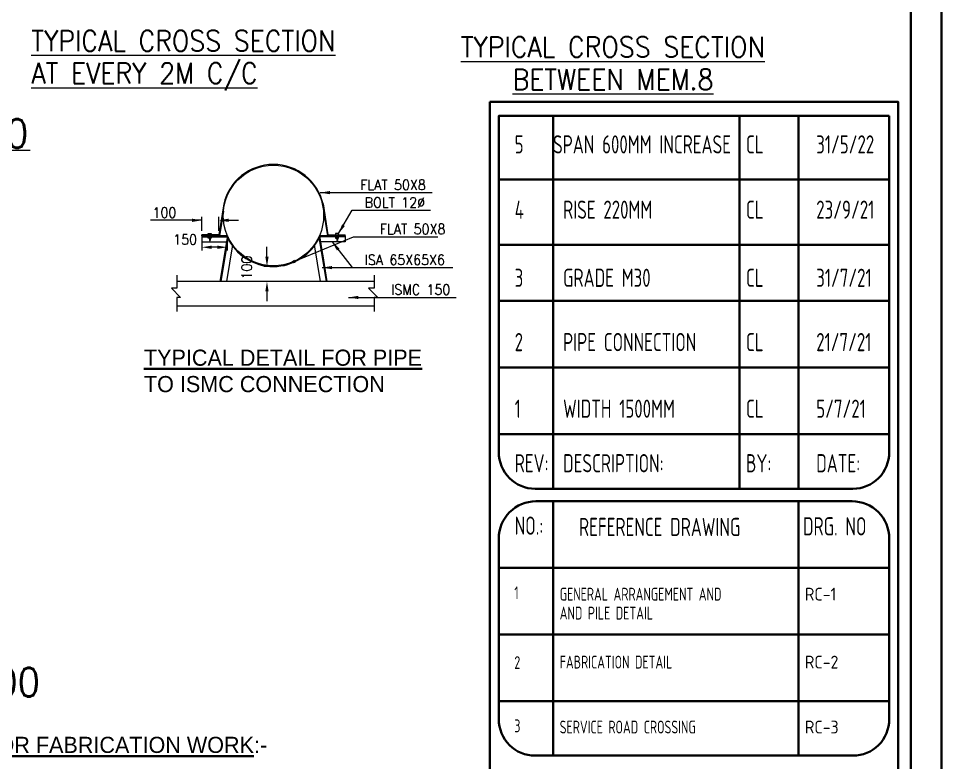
# Model space of a CAD drawing. Header units: millimetres. Extents: x 0 to 1124626, y -157535 to 82123.
# Drawn here: x 523983 to 535190, y 44413 to 53443 of the extents above; entities that cross this region are included whole.
import ezdxf

# ---------------------------------------------------------------- set-up
doc = ezdxf.new("R2010")
doc.units = ezdxf.units.MM
doc.header["$MEASUREMENT"] = 0
for name, color, linetype, lineweight in [('Dim', 6, 'Continuous', 13), ('rSHEET', 2, 'Continuous', 30), ('STR', 112, 'Continuous', 18), ('TEXT-3', 4, 'Continuous', 30), ('TITLE TEXT', 50, 'Continuous', 18)]:
    doc.layers.add(name, color=color, linetype=linetype, lineweight=lineweight)
doc.styles.add('SOFT1', font='soft1.shx')
doc.styles.add('style1', font='romans.shx', dxfattribs={"width": 0.9, "height": 300})
doc.styles.add('TEXT3 0.75NA', font='geniso.shx', dxfattribs={"width": 0.75})
doc.dimstyles.new('2.0 DIM-1', dxfattribs={"dimscale": 40, "dimtxt": 125, "dimasz": 3, "dimexe": 1, "dimexo": 1.2, "dimgap": 0.8, "dimtad": 1, "dimdec": 0, "dimlfac": 0.5, "dimzin": 1, "dimdsep": 46, "dimtxsty": 'style1', "dimcen": 2, "dimclrd": 8, "dimclre": 8, "dimclrt": 7, "dimadec": 0, "dimazin": 0, "dimtfac": 1, "dimtdec": 0, "dimtofl": 0, "dimtmove": 1, "dimatfit": 3, "dimfxl": 1, "dimtolj": 1, "dimtzin": 0, "dimlwd": 9, "dimlwe": 9, "dimarcsym": 1})
doc.dimstyles.new('Copy of DIM-1', dxfattribs={"dimscale": 40, "dimtxt": 125, "dimasz": 3, "dimexe": 1, "dimexo": 1.2, "dimgap": 0.8, "dimtad": 1, "dimdec": 0, "dimzin": 1, "dimdsep": 46, "dimtxsty": 'style1', "dimcen": 2, "dimclrd": 8, "dimclre": 8, "dimclrt": 7, "dimadec": 0, "dimazin": 0, "dimtfac": 1, "dimtdec": 0, "dimtofl": 0, "dimtmove": 1, "dimatfit": 3, "dimfxl": 1, "dimtolj": 1, "dimtzin": 0, "dimlwd": 9, "dimlwe": 9, "dimarcsym": 1})

# ---------------------------------------------------------------- blocks, each defined once
blk = doc.blocks.new('*D789')
at = {"layer": 'DEFPOINTS', "color": 0, "ltscale": 20, "transparency": 16777216}
for p in [(523365, 52778), (522265, 52628), (523365, 52453)]:
    blk.add_point(p, dxfattribs=at)
at = {"layer": 'Dim', "color": 8, "lineweight": 9, "ltscale": 20, "transparency": 16777216}
for p, q in [((523365, 52730), (523365, 52413)), ((522265, 52580), (522265, 52413)), ((522385, 52453), (523245, 52453)), ((522998, 51840), (522815, 52453)), ((524124, 51840), (522998, 51840))]:
    blk.add_line(p, q, dxfattribs=at)
at = {"layer": 'Dim', "color": 8, "ltscale": 20, "transparency": 16777216}
for points in [[(522385, 52473), (522385, 52433), (522265, 52453)], [(523245, 52433), (523245, 52473), (523365, 52453)]]:
    blk.add_solid(points, dxfattribs=at)
at = {"layer": 'Dim', "color": 7, "ltscale": 20, "transparency": 16777216, "insert": (523561, 52047), "char_height": 350, "attachment_point": 5, "style": 'style1'}
blk.add_mtext('\\A1;1100', dxfattribs=at)
blk = doc.blocks.new('*D807')
at = {"layer": 'DEFPOINTS', "color": 0, "ltscale": 20, "transparency": 16777216}
for p in [(523225, 45447), (523525, 45447), (523525, 45244)]:
    blk.add_point(p, dxfattribs=at)
at = {"layer": 'Dim', "color": 8, "lineweight": 9, "ltscale": 20, "transparency": 16777216}
for p, q in [((523225, 45399), (523225, 45204)), ((523525, 45399), (523525, 45204)), ((523105, 45244), (522985, 45244)), ((523645, 45244), (523765, 45244))]:
    blk.add_line(p, q, dxfattribs=at)
at = {"layer": 'Dim', "color": 8, "ltscale": 20, "transparency": 16777216}
for points in [[(523105, 45224), (523105, 45264), (523225, 45244)], [(523645, 45264), (523645, 45224), (523525, 45244)]]:
    blk.add_solid(points, dxfattribs=at)
at = {"layer": 'Dim', "color": 7, "ltscale": 20, "transparency": 16777216, "insert": (523838, 45389), "char_height": 350, "attachment_point": 5, "style": 'style1'}
blk.add_mtext('\\A1;300', dxfattribs=at)
blk = doc.blocks.new('*D872')
at = {"layer": 'DEFPOINTS', "color": 0, "ltscale": 20, "transparency": 16777216}
for p in [(526208, 50789), (526517, 50789), (526208, 50667)]:
    blk.add_point(p, dxfattribs=at)
at = {"layer": 'Dim', "color": 8, "lineweight": 9, "ltscale": 20, "transparency": 16777216}
for p, q in [((526208, 50741), (526208, 50627)), ((526397, 50667), (526328, 50667)), ((526517, 50741), (526517, 50627))]:
    blk.add_line(p, q, dxfattribs=at)
at = {"layer": 'Dim', "color": 8, "ltscale": 20, "transparency": 16777216}
for points in [[(526328, 50687), (526328, 50647), (526208, 50667)], [(526397, 50647), (526397, 50687), (526517, 50667)]]:
    blk.add_solid(points, dxfattribs=at)
at = {"layer": 'Dim', "color": 7, "ltscale": 20, "transparency": 16777216, "insert": (526006, 50761), "char_height": 125, "attachment_point": 5, "style": 'style1'}
blk.add_mtext('\\A1;150', dxfattribs=at)
blk = doc.blocks.new('*D873')
at = {"layer": 'DEFPOINTS', "color": 0, "ltscale": 20, "transparency": 16777216}
for p in [(526208, 50994), (526208, 50818), (526415, 50818)]:
    blk.add_point(p, dxfattribs=at)
at = {"layer": 'Dim', "color": 8, "lineweight": 9, "ltscale": 20, "transparency": 16777216}
for p, q in [((526208, 50994), (525587, 50994)), ((526088, 50994), (525968, 50994)), ((526208, 50866), (526208, 51034)), ((526415, 50866), (526415, 51034)), ((526535, 50994), (526655, 50994))]:
    blk.add_line(p, q, dxfattribs=at)
at = {"layer": 'Dim', "color": 8, "ltscale": 20, "transparency": 16777216}
for points in [[(526088, 50974), (526088, 51014), (526208, 50994)], [(526535, 51014), (526535, 50974), (526415, 50994)]]:
    blk.add_solid(points, dxfattribs=at)
at = {"layer": 'Dim', "color": 7, "ltscale": 20, "transparency": 16777216, "insert": (525755, 51088), "char_height": 125, "attachment_point": 5, "style": 'style1'}
blk.add_mtext('\\A1;100', dxfattribs=at)
blk = doc.blocks.new('*D874')
at = {"layer": 'DEFPOINTS', "color": 0, "ltscale": 20, "transparency": 16777216}
for p in [(527078, 50433), (527000, 50252), (527078, 50252)]:
    blk.add_point(p, dxfattribs=at)
at = {"layer": 'Dim', "color": 8, "lineweight": 9, "ltscale": 20, "transparency": 16777216}
for p, q in [((527000, 50553), (527000, 50673)), ((527030, 50433), (526960, 50433)), ((527030, 50252), (526960, 50252)), ((527000, 50132), (527000, 50012))]:
    blk.add_line(p, q, dxfattribs=at)
at = {"layer": 'Dim', "color": 8, "ltscale": 20, "transparency": 16777216}
for points in [[(526980, 50553), (527020, 50553), (527000, 50433)], [(527020, 50132), (526980, 50132), (527000, 50252)]]:
    blk.add_solid(points, dxfattribs=at)
at = {"layer": 'Dim', "color": 7, "ltscale": 20, "transparency": 16777216, "insert": (526755, 50420), "char_height": 125, "attachment_point": 5, "rotation": 90, "style": 'style1'}
blk.add_mtext('\\A1;100', dxfattribs=at)

msp = doc.modelspace()

# ---------------------------------------------------------------- linework, layer by layer
at = {"layer": 'Dim', "color": 2, "ltscale": 20}
for p, q in [((526474.3388, 51192.0754), (526415.0614, 50817.6353)), ((527681.3223, 51192.0754), (527740.5998, 50817.6353)), ((526470.0348, 51104.1346), (526422.7506, 50805.4519)), ((527685.6263, 51104.1346), (527732.9106, 50805.4519)), ((526415.0614, 50817.6353), (526208.3998, 50817.6353)), ((526208.3998, 50805.4519), (526208.3998, 50817.6353)), ((526520.0186, 50805.4519), (526208.3998, 50805.4519)), ((526208.3998, 50805.4519), (526208.3998, 50793.2685)), ((526208.3998, 50805.4519), (526517.988, 50805.4519)), ((526208.3998, 50793.2685), (526517.988, 50793.2685)), ((526300.859, 50817.6353), (526300.859, 50750.0909)), ((526309.2734, 50817.6353), (526309.2734, 50750.0909)), ((527635.6426, 50805.4519), (527947.2614, 50805.4519)), ((527947.2614, 50805.4519), (527637.6731, 50805.4519)), ((527947.2614, 50793.2685), (527637.6731, 50793.2685)), ((527740.5998, 50817.6353), (527947.2614, 50817.6353)), ((527846.3878, 50817.6353), (527846.3878, 50750.0909)), ((527854.8021, 50817.6353), (527854.8021, 50750.0909)), ((527947.2614, 50805.4519), (527947.2614, 50817.6353)), ((527947.2614, 50805.4519), (527947.2614, 50793.2685)), ((526300.859, 50750.0909), (526309.2734, 50750.0909)), ((527854.8021, 50750.0909), (527846.3878, 50750.0909))]:
    msp.add_line(p, q, dxfattribs=at)
at = {"layer": 'Dim', "ltscale": 20}
for points in [[(526287.4512, 50831.8803), (526323.2687, 50831.8803), (526323.2687, 50817.6353), (526287.4512, 50817.6353)], [(526287.4512, 50793.2685), (526323.2687, 50793.2685), (526323.2687, 50779.0234), (526287.4512, 50779.0234)], [(527868.2099, 50831.8803), (527832.3925, 50831.8803), (527832.3925, 50817.6353), (527868.2099, 50817.6353)], [(527868.2099, 50793.2685), (527832.3925, 50793.2685), (527832.3925, 50779.0234), (527868.2099, 50779.0234)]]:
    msp.add_lwpolyline(points, close=True, dxfattribs=at)
for start, end in [(13.03825923, 166.96174075), (204.72064037, 335.27935963)]:
    msp.add_arc((527077.8306, 51052.3239), 619.4617, start, end, dxfattribs=at)
at = {"layer": 'rSHEET'}
for p, q in [((530475.6794, 52260.4605), (530475.6794, 47736.2337)), ((532736.5881, 52260.4605), (532736.5881, 47736.2337)), ((533452.3179, 52260.4605), (533452.3179, 47736.2337)), ((534554.7765, 51487.3644), (529814.2042, 51487.3644)), ((534554.7765, 50695.1959), (529814.2042, 50695.1959)), ((534554.7765, 50014.6483), (529814.2042, 50014.6483)), ((534554.7765, 49206.1786), (529814.2042, 49206.1786)), ((534554.7765, 48397.7089), (529814.2042, 48397.7089)), ((530475.6794, 47583.6637), (530475.6794, 44496.7794)), ((533452.3179, 47583.6637), (533452.3179, 44496.7794)), ((534554.7765, 46775.194), (529814.2042, 46775.194)), ((534554.7765, 45966.7243), (529814.2042, 45966.7243)), ((534554.7765, 45158.2546), (529814.2042, 45158.2546))]:
    msp.add_line(p, q, dxfattribs=at)
msp.add_lwpolyline([(495896.8161, 31349.5566), (535189.7745, 31349.5566), (535189.7745, 59132.4848), (495896.8161, 59132.4848)], close=True, dxfattribs=at)
for points in [[(496551.6987, 31723.0736), (534534.8919, 31723.0736, 0.4142135624), (534815.5558, 32003.7375), (534815.5558, 58478.3038, 0.4142135624), (534534.8919, 58758.9678), (496551.6987, 58758.9678, 0.4142135624), (496271.0348, 58478.3038), (496271.0348, 32003.7375, 0.4142135624)], [(529703.9584, 52430.1898), (534665.0224, 52430.1898), (534665.0224, 32304.318, -0.4142135624), (534224.0389, 31863.3345), (530144.9418, 31863.3345, -0.4142135624), (529703.9584, 32304.318)], [(534554.7765, 52260.4605), (534554.7765, 48177.2172, -0.4142135624), (534113.7931, 47736.2337), (530255.1877, 47736.2337, -0.4142135624), (529814.2042, 48177.2172), (529814.2042, 52260.4605)], [(534554.7765, 47133.8438), (534554.7765, 44937.7629, -0.4142135624), (534113.7931, 44496.7794), (530255.1877, 44496.7794, -0.4142135624), (529814.2042, 44937.7629), (529814.2042, 47133.8438, -0.4142135624), (530264.0241, 47583.6637), (534104.9566, 47583.6637, -0.4142135624)]]:
    msp.add_lwpolyline(points, format="xyb", close=True, dxfattribs=at)
at = {"layer": 'STR', "ltscale": 20}
for p, q in [((526208.3998, 50805.4519), (526520.0186, 50805.4519)), ((526208.3998, 50805.4519), (526208.3998, 50733.4554)), ((526208.3998, 50793.4519), (526520.0186, 50793.4519)), ((526520.0186, 50805.4519), (526427.8306, 50252.3239)), ((526527.4609, 50789.2779), (526437.9685, 50252.3239)), ((527628.2003, 50789.2779), (527717.6926, 50252.3239)), ((527635.6426, 50805.4519), (527727.8306, 50252.3239)), ((527947.2614, 50805.4519), (527635.6426, 50805.4519)), ((527947.2614, 50793.4519), (527635.6426, 50793.4519)), ((527947.2614, 50805.4519), (527947.2614, 50733.4554)), ((526208.3998, 50733.4554), (526520.0186, 50733.4554)), ((526582.8502, 50695.8208), (526508.9341, 50252.3239)), ((527572.8109, 50695.8208), (527646.7271, 50252.3239)), ((527947.2614, 50733.4554), (527635.6426, 50733.4554)), ((526483.5842, 50586.8458), (526427.8306, 50252.3239)), ((527672.0769, 50586.8458), (527727.8306, 50252.3239)), ((525906.8206, 50328.7664), (525906.8206, 50168.6329)), ((528301.617, 50328.7664), (528301.617, 50168.6329)), ((528301.617, 50252.3239), (525901.2191, 50252.3239)), ((525906.8206, 50168.6329), (525839.6718, 50168.6329)), ((525839.6718, 50168.6329), (525950.0987, 50058.2059)), ((528301.617, 50168.6329), (528234.4682, 50168.6329)), ((528234.4682, 50168.6329), (528344.8951, 50058.2059)), ((525950.0987, 50058.2059), (525906.8206, 50058.2059)), ((525906.8206, 50058.2059), (525906.8206, 49885.1534)), ((528344.8951, 50058.2059), (528301.617, 50058.2059)), ((528301.617, 50058.2059), (528301.617, 49885.1534)), ((528301.617, 49952.3239), (525901.2191, 49952.3239))]:
    msp.add_line(p, q, dxfattribs=at)
at = {"layer": 'TITLE TEXT', "color": 1, "ltscale": 20}
msp.add_circle((527077.8306, 51052.3239), 610, dxfattribs=at)

# ---------------------------------------------------------------- texts
at = {"layer": 'Dim', "color": 7, "ltscale": 20, "char_height": 125, "attachment_point": 7, "style": 'style1'}
for s, insert in [('\\A1;FLAT 50X8', (528132.4794, 51361.7311)), ('\\A1;BOLT 12%%C', (528186.7141, 51147.279)), ('\\A1;FLAT 50X8', (528370.8657, 50825.2685)), ('\\A1;ISA 65X65X6', (528186.7141, 50451.5848)), ('\\A1;ISMC 150', (528507.8456, 50089.6578))]:
    msp.add_mtext(s, dxfattribs=dict(at, insert=insert))
at = {"layer": 'rSHEET', "style": 'TEXT3 0.75NA', "width": 0.75}
for s, height, p in [('5', 220.4917, (530007.4195, 51804.8712)), ('SPAN 600MM INCREASE', 220.491734, (530473.246, 51804.8712)), ('CL', 220.49173, (532815.4371, 51804.8712)), ('31/5/22', 220.49173, (533668.4057, 51804.8712)), ('4', 220.4917, (530007.4195, 51012.7027)), ('RISE 220MM', 220.49173, (530595.1979, 51012.7027)), ('CL', 220.49173, (532815.4371, 51012.7027)), ('23/9/21', 220.49173, (533668.4057, 51012.7027)), ('3', 220.4917, (530007.4195, 50186.0359)), ('GRADE M30', 220.49173, (530595.1979, 50186.0359)), ('CL', 220.49173, (532815.4371, 50186.0359)), ('31/7/21', 220.49173, (533668.4057, 50186.0359)), ('2', 220.4917, (530007.4195, 49405.5468)), ('PIPE CONNECTION', 220.491734, (530595.1979, 49405.5468)), ('CL', 220.49173, (532815.4371, 49405.5468)), ('21/7/21', 220.49173, (533668.4057, 49405.5468)), ('1', 220.4917, (530007.4195, 48597.0772)), ('WIDTH 1500MM', 220.491734, (530595.1979, 48597.0772)), ('CL', 220.49173, (532815.4371, 48597.0772)), ('5/7/21', 220.49173, (533668.4057, 48597.0772)), ('REV:', 220.49173, (530007.4195, 47935.6019)), ('DESCRIPTION:', 220.491734, (530595.1979, 47935.6019)), ('BY:', 220.49173, (532815.4371, 47935.6019)), ('DATE:', 220.49173, (533668.4057, 47935.6019)), ('NO.:', 220.49173, (530007.4195, 47178.0005)), ('REFERENCE DRAWING', 220.491734, (530788.1541, 47161.9367)), ('DRG. NO', 220.49173, (533507.6105, 47170.0235)), ('1', 155.9034, (530003.0625, 46394.5368)), ('GENERAL ARRANGEMENT AND ', 155.903406, (530553.751, 46378.7265)), ('AND PILE DETAIL', 155.903406, (530553.751, 46149.0634)), ('2', 155.9034, (530003.0625, 45548.3313)), ('FABRICATION DETAIL', 155.903406, (530553.751, 45554.2422)), ('3', 155.9034, (530003.0625, 44780.4313)), ('SERVICE ROAD CROSSING', 155.903406, (530553.751, 44765.9626))]:
    msp.add_text(s, height=height, dxfattribs=at).set_placement(p)
at = {"layer": 'rSHEET', "style": 'TEXT3 0.75NA'}
for s, p in [('RC-1', (533530.3894, 46378.7265)), ('RC-2', (533530.3894, 45554.2422)), ('RC-3', (533530.3894, 44765.9626))]:
    msp.add_text(s, height=155.90341, dxfattribs=at).set_placement(p)
at = {"layer": 'TEXT-3', "color": 6, "style": 'SOFT1'}
for s, p in [('%%UTYPICAL DETAIL FOR PIPE', (525505.9412, 49228.5785)), ('TO ISMC CONNECTION', (525505.9412, 48908.2238)), ('%%UNOTES FOR FABRICATION WORK%%U:-', (522593.3798, 44529.6647))]:
    msp.add_text(s, height=195.846379, dxfattribs=at).set_placement(p)
at = {"layer": 'TITLE TEXT', "color": 1, "ltscale": 20, "char_height": 250, "attachment_point": 1, "style": 'style1'}
for s, insert, width in [('{\\LTYPICAL CROSS SECTION}', (524138.4931, 53296.1747), 5006.261719), ('{\\LTYPICAL CROSS SECTION}', (529352.8307, 53222.279), 4706.261719), ('{\\LAT EVERY 2M C/C}', (524138.4931, 52903.1323), 5006.261719), ('{\\LBETWEEN MEM.8}', (529981.316, 52829.2366), 4706.261719)]:
    msp.add_mtext(s, dxfattribs=dict(at, insert=insert, width=width))

# ---------------------------------------------------------------- dimensions: what is measured, and where the dimension line sits
at = {"layer": 'Dim', "ltscale": 20}
dim = msp.add_linear_dim(base=(523364.5323, 52452.6904), p1=(522264.5323, 52628.3944), p2=(523364.5323, 52778.3944), dimstyle='Copy of DIM-1', dxfattribs=at)
dim.commit()
dim.dimension.update_dxf_attribs({"geometry": '*D789', "text_midpoint": (523030.4324, 52046.6904)})
for base, p1, p2, text, picture, middle in [((526208.3998, 50993.5267), (526415.0614, 50817.6353), (526208.3998, 50817.6353), '100', '*D873', (525755.4569, 50993.5267)), ((526208.3998, 50666.8085), (526517.2363, 50788.7582), (526208.3998, 50788.7582), '150', '*D872', (526006.2364, 50666.8085))]:
    dim = msp.add_linear_dim(base=base, p1=p1, p2=p2, text=text, dimstyle='2.0 DIM-1', dxfattribs=at)
    dim.commit()
    dim.dimension.update_dxf_attribs({"geometry": picture, "text_midpoint": middle, "dimtype": 160})
dim = msp.add_linear_dim(base=(526999.6936, 50252.3239), p1=(527077.8306, 50432.8621), p2=(527077.8306, 50252.3239), angle=90, text='100', dimstyle='2.0 DIM-1', dxfattribs=at)
dim.commit()
dim.dimension.update_dxf_attribs({"geometry": '*D874', "text_midpoint": (526754.6936, 50419.743)})
dim = msp.add_linear_dim(base=(523525.1642, 45243.6123), p1=(523225.1642, 45446.7189), p2=(523525.1642, 45446.7189), dimstyle='Copy of DIM-1', dxfattribs=at)
dim.commit()
dim.dimension.update_dxf_attribs({"geometry": '*D807', "text_midpoint": (523838, 45181.5413), "dimtype": 160})

# ---------------------------------------------------------------- leaders
at = {"layer": 'Dim', "ltscale": 20, "annotation_type": 0, "has_hookline": 1, "hookline_direction": 0}
for points, text_width in [([(527645.719, 51329.7311), (528100.4794, 51329.7311)], 873.2143), ([(527868.2099, 50831.8803), (528034.7141, 51115.279), (528154.7141, 51115.279)], 798.2143), ([(527230.8597, 50452.0615), (528048.9403, 50793.2685), (528168.9403, 50793.2685)], 873.2143), ([(527791.452, 50733.4554), (528034.7141, 50419.5848), (528154.7141, 50419.5848)], 1071.4286), ([(527669.9537, 50419.5848), (528154.7141, 50419.5848)], 1071.4286), ([(527991.0853, 50057.6578), (528475.8456, 50057.6578)], 787.5)]:
    msp.add_leader(points, dimstyle='Copy of DIM-1', override={"dimasz": 3}, dxfattribs=dict(at, text_width=text_width))

doc.saveas('drawing.dxf')
